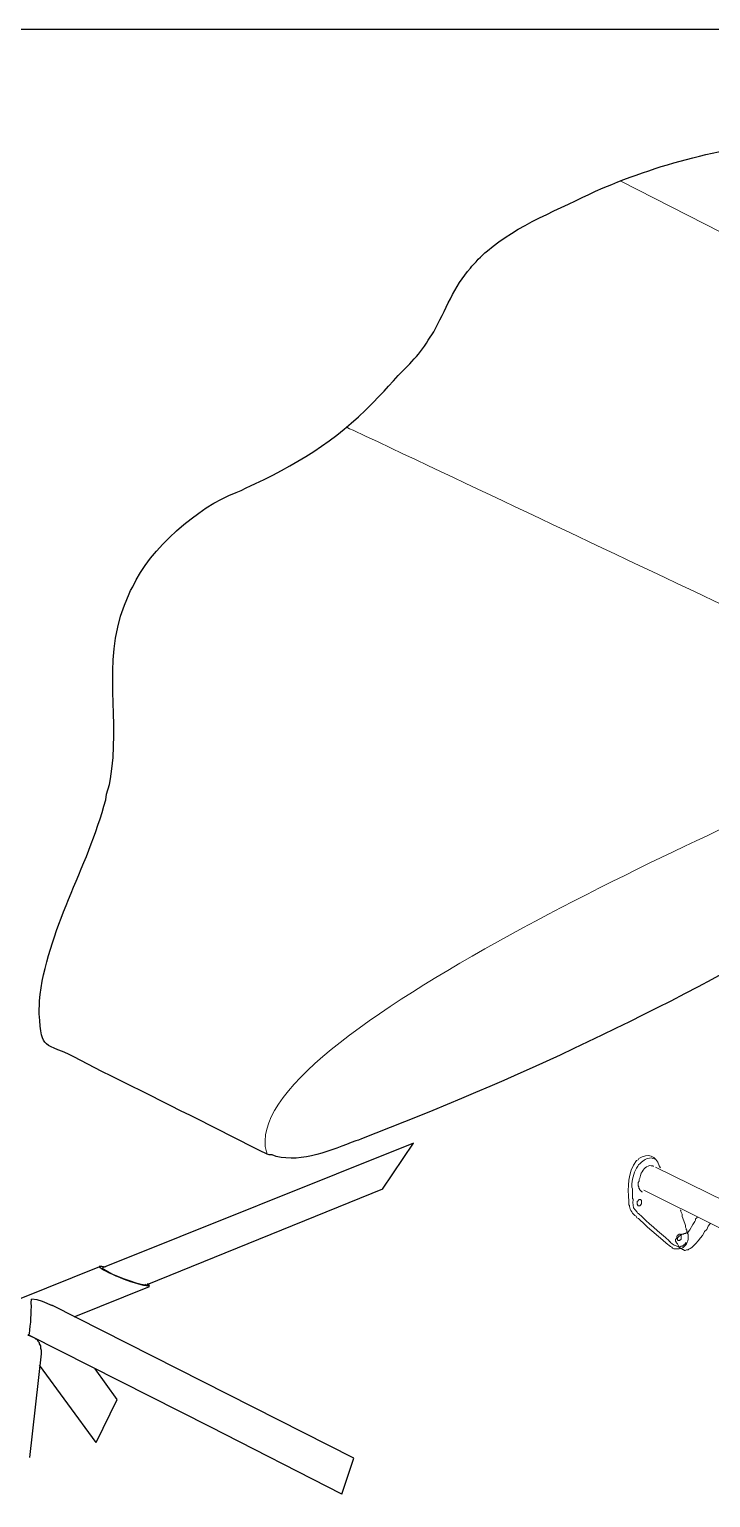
# Model space of a CAD drawing. Extents: x 0 to 563, y 0 to 205.
# Drawn here: x 194.7 to 219.5, y 151.9 to 205.2 of the extents above; entities that cross this region are included whole.
import ezdxf

# ---------------------------------------------------------------- set-up
doc = ezdxf.new("R2010")
doc.units = 0
doc.header["$LTSCALE"] = 0.3
doc.header["$MEASUREMENT"] = 0
doc.layers.add('1', color=1, linetype='CONTINUOUS')
doc.layers.add('TB Border', color=9, linetype='CONTINUOUS')

msp = doc.modelspace()

# ---------------------------------------------------------------- linework, layer by layer
at = {"layer": '1', "color": 41, "lineweight": 25}
for points in [[(215.274, 199.33), (215.558, 199.453), (215.868, 199.576)], [(210.738, 196.536), (210.79, 196.612), (210.868, 196.688), (210.947, 196.764), (211.025, 196.865), (211.104, 196.94), (211.26, 197.091), (211.364, 197.167)], [(209.205, 193.921), (209.415, 194.225)], [(207.426, 191.9), (207.609, 192.077), (207.766, 192.254), (207.949, 192.456)], [(202.237, 188.4), (202.417, 188.474), (202.599, 188.573), (202.754, 188.647), (202.935, 188.721)], [(198.352, 184.723), (198.405, 184.85), (198.485, 184.977)], [(197.505, 177.249), (197.534, 177.454), (197.643, 177.811), (197.672, 178.016), (197.729, 178.374)], [(195.088, 169.495), (195.096, 169.956)], [(207.544, 163.125), (208.676, 164.798), (197.391, 160.274)], [(207.544, 163.125), (198.996, 159.656)], [(165.086, 147.369), (197.289, 160.327)], [(197.494, 160.298), (197.366, 160.326), (197.264, 160.328), (197.289, 160.301)], [(197.443, 160.299), (197.391, 160.274), (197.39, 160.248), (197.441, 160.222)], [(196.36, 158.497), (199.097, 159.603)], [(198.945, 159.657), (198.971, 159.683)], [(199.047, 159.63), (199.098, 159.629), (199.073, 159.655), (199.022, 159.707)], [(195.572, 158.895), (195.216, 159.055), (195.011, 159.11), (194.807, 159.139)], [(194.807, 159.139), (194.807, 159.139)], [(206.071, 152.071), (206.504, 153.372), (195.547, 158.921)], [(194.758, 157.806), (194.707, 157.833), (194.682, 157.833), (194.758, 157.806), (194.835, 157.779)], [(201.292, 154.513), (194.758, 157.806)], [(194.936, 157.726), (194.961, 157.7), (195.012, 157.674), (195.037, 157.622), (195.087, 157.57), (195.086, 157.519), (195.136, 157.441), (195.135, 157.364), (195.159, 157.286), (195.157, 157.158)], [(195.157, 157.158), (194.733, 153.396)], [(197.153, 153.944), (195.099, 156.749)], [(197.153, 153.944), (197.924, 155.495), (197.122, 156.611)], [(206.071, 152.071), (201.292, 154.513)]]:
    msp.add_lwpolyline(points, dxfattribs=at)
at = {"layer": '1', "color": 41, "lineweight": 13}
for points in [[(216.203, 199.699), (237.43, 188.869)], [(203.336, 164.48), (203.361, 164.402)], [(216.769, 164.171), (216.821, 164.195), (216.847, 164.246)], [(216.895, 164.066), (216.843, 164.015), (216.817, 163.965)], [(217.462, 164.21), (217.411, 164.236), (217.36, 164.237), (217.309, 164.264)], [(216.94, 163.706), (216.913, 163.63), (216.886, 163.527), (216.86, 163.477), (216.859, 163.425), (216.832, 163.374), (216.83, 163.246), (216.855, 163.22), (216.854, 163.169), (216.879, 163.143), (216.879, 163.117), (216.955, 163.039), (216.98, 163.039)], [(217.381, 163.955), (217.355, 163.981), (217.304, 163.982)], [(217.457, 163.928), (233.198, 156.219), (234.342, 155.635)], [(217.586, 163.977), (217.611, 163.951), (217.611, 163.925), (217.636, 163.899)], [(216.6, 163.327), (216.598, 163.199), (216.623, 163.147), (216.617, 162.788), (216.642, 162.762), (216.642, 162.737)], [(216.51, 162.534), (216.485, 162.56), (216.487, 162.688)], [(218.15, 160.967), (218.124, 160.967), (218.073, 160.994), (218.048, 161.02), (217.997, 161.046), (217.846, 161.177), (217.719, 161.282), (217.163, 161.753), (217.037, 161.884), (216.886, 162.014), (216.835, 162.067), (216.784, 162.093), (216.76, 162.145), (216.709, 162.171), (216.684, 162.197)], [(216.712, 162.376), (216.788, 162.298), (216.813, 162.246), (216.838, 162.246)], [(218.714, 160.983), (218.662, 160.958), (218.636, 160.933), (218.585, 160.934), (218.533, 160.909), (218.508, 160.909), (218.457, 160.936), (218.431, 160.936), (218.406, 160.962), (218.355, 160.989), (218.33, 161.015), (218.305, 161.041), (218.28, 161.093), (218.255, 161.144), (218.205, 161.197), (218.205, 161.222), (218.18, 161.248), (218.181, 161.3), (218.285, 161.4), (218.311, 161.426), (218.389, 161.475), (218.415, 161.501), (218.467, 161.5), (218.493, 161.525), (218.544, 161.524), (218.57, 161.549), (218.621, 161.548), (218.647, 161.574), (218.648, 161.599), (218.7, 161.65), (218.806, 161.853), (218.885, 161.954), (218.911, 162.005), (218.912, 162.056), (218.938, 162.081), (218.964, 162.107), (218.965, 162.132)], [(218.353, 162.374), (218.379, 162.373), (218.378, 162.322), (218.403, 162.27), (218.428, 162.219), (218.426, 162.142), (218.525, 161.883), (218.549, 161.806), (218.548, 161.755), (218.573, 161.703), (218.572, 161.652), (218.597, 161.651), (218.597, 161.6), (218.622, 161.574), (218.621, 161.523), (218.646, 161.497)], [(219.448, 161.893), (219.369, 161.792), (219.316, 161.665), (219.238, 161.589)], [(217.949, 161.252), (217.949, 161.227), (217.975, 161.226), (218, 161.2)], [(218.279, 161.041), (218.356, 161.04), (218.382, 161.065), (218.433, 161.064), (218.46, 161.09), (218.486, 161.115), (218.511, 161.114), (218.537, 161.14), (218.538, 161.165), (218.564, 161.19)], [(218.51, 161.063), (218.484, 161.038), (218.458, 161.013)]]:
    msp.add_lwpolyline(points, dxfattribs=at)
for points in [[(206.253, 190.767), (206.354, 190.714), (206.481, 190.66, -0.000344), (220.955, 183.819), (221.362, 183.633), (222.125, 183.261)], [(217.032, 163.089), (230.229, 156.527), (230.228, 156.501, 0.000687), (230.883, 146.898), (230.881, 146.796)]]:
    msp.add_lwpolyline(points, format="xyb", dxfattribs=at)
at = {"layer": '1', "color": 41, "lineweight": 25}
for points in [[(224.859, 173.75), (224.392, 173.451), (222.916, 172.63, -0.04018), (206.781, 164.959), (206.678, 164.909), (206.575, 164.885)], [(203.693, 164.32), (203.54, 164.374), (203.437, 164.375), (203.361, 164.402), (203.081, 164.535, 0.002175), (197.36, 167.404), (196.598, 167.802)], [(194.708, 157.858), (194.734, 157.884, 0.038763), (194.805, 159.011), (194.807, 159.139)]]:
    msp.add_lwpolyline(points, format="xyb", dxfattribs=at)
at = {"layer": '1', "color": 41, "lineweight": 13}
for points in [[(216.898, 162.758), (216.924, 162.757), (216.924, 162.732), (216.949, 162.731), (216.947, 162.603), (216.921, 162.578), (216.92, 162.552), (216.895, 162.553), (216.894, 162.527), (216.817, 162.528), (216.818, 162.554), (216.793, 162.58), (216.794, 162.683), (216.821, 162.708), (216.821, 162.734), (216.847, 162.733), (216.847, 162.759)], [(218.338, 161.502), (218.364, 161.502), (218.364, 161.476), (218.389, 161.475), (218.387, 161.322), (218.361, 161.296), (218.335, 161.297), (218.334, 161.271), (218.283, 161.272), (218.258, 161.298), (218.258, 161.324), (218.233, 161.35), (218.235, 161.427), (218.261, 161.452), (218.261, 161.478), (218.287, 161.477), (218.313, 161.502)]]:
    msp.add_lwpolyline(points, close=True, dxfattribs=at)
at = {"layer": '1', "color": 41, "lineweight": 25}
for points in [[(215.868, 199.576), (218.227, 200.527), (220.751, 201.129), (223.306, 201.115)], [(211.364, 197.167), (212.376, 198.071), (214.061, 198.722), (215.274, 199.33)], [(209.415, 194.225), (209.809, 194.981), (210.17, 195.905), (210.738, 196.536)], [(207.949, 192.456), (208.391, 192.958), (208.872, 193.334), (209.205, 193.921)], [(202.935, 188.721), (204.659, 189.54), (206.124, 190.469), (207.426, 191.9)], [(198.485, 184.977), (199.098, 186.342), (200.855, 187.884), (202.237, 188.4)], [(197.729, 178.374), (197.995, 180.57), (197.335, 182.538), (198.352, 184.723)], [(195.096, 169.956), (195.371, 172.526), (196.848, 174.773), (197.505, 177.249)], [(196.598, 167.802), (195.158, 168.568), (195.217, 168.063), (195.088, 169.495)], [(206.575, 164.885), (205.725, 164.55), (204.615, 164.081), (203.693, 164.32)], [(197.289, 160.301), (197.558, 160.069), (198.694, 159.633), (199.047, 159.63)], [(197.441, 160.222), (197.748, 160.014), (198.574, 159.698), (198.945, 159.657)]]:
    msp.add_open_spline(points, degree=3, dxfattribs=at)
at = {"layer": '1', "color": 41, "lineweight": 13}
for points in [[(223.675, 177.976), (221.289, 176.776), (202.179, 168.685), (203.336, 164.48)], [(216.487, 162.688), (216.45, 163.231), (216.428, 163.702), (216.769, 164.171)], [(216.847, 164.246), (217.181, 164.447), (217.472, 164.349), (217.586, 163.977)], [(217.309, 164.264), (217.094, 164.241), (217.063, 164.202), (216.895, 164.066)], [(216.817, 163.965), (216.682, 163.776), (216.616, 163.556), (216.6, 163.327)], [(217.304, 163.982), (217.13, 164.007), (217.012, 163.851), (216.94, 163.706)], [(216.684, 162.197), (216.609, 162.253), (216.496, 162.446), (216.51, 162.534)], [(216.642, 162.737), (216.637, 162.612), (216.622, 162.473), (216.712, 162.376)], [(216.838, 162.246), (217.174, 161.914), (217.594, 161.579), (217.949, 161.252)], [(218.646, 161.497), (218.647, 161.335), (218.633, 161.168), (218.51, 161.063)], [(219.238, 161.589), (219.2, 161.485), (218.831, 161.016), (218.714, 160.983)], [(218, 161.2), (218.073, 161.113), (218.178, 161.076), (218.279, 161.041)], [(218.458, 161.013), (218.38, 160.935), (218.256, 160.973), (218.15, 160.967)]]:
    msp.add_open_spline(points, degree=3, dxfattribs=at)
at = {"layer": 'TB Border'}
msp.add_lwpolyline([(319.995, 0), (319.995, 205.2), (0, 205.2), (0, 0)], close=True, dxfattribs=at)

doc.saveas('drawing.dxf')
